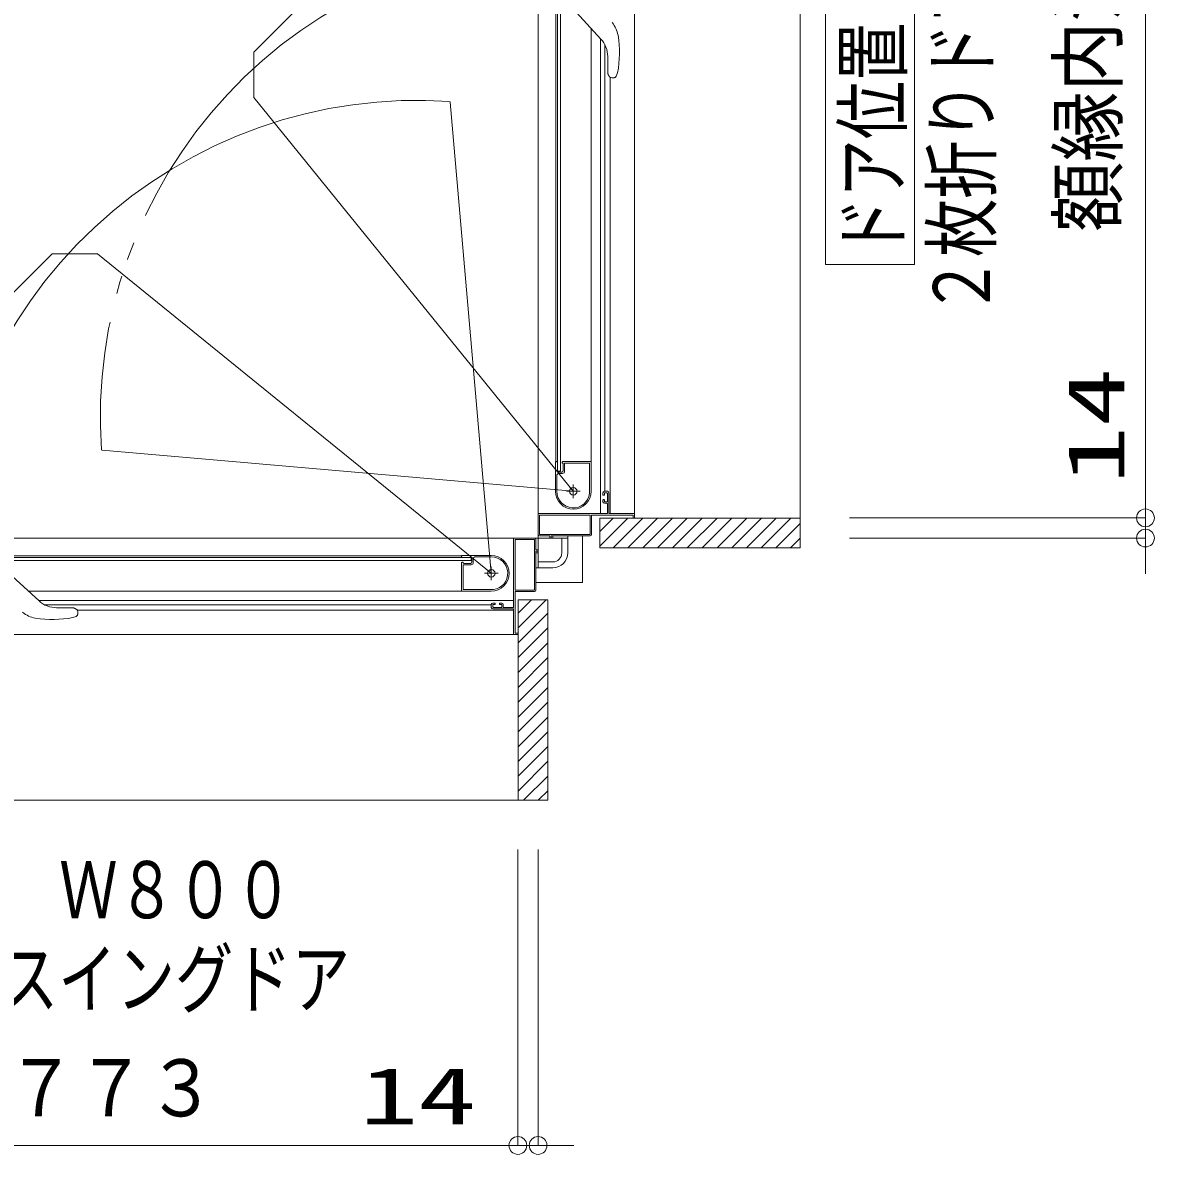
# Model space of a CAD drawing. Units: millimetres on the paper. Extents: x -305 to 305, y -152 to 152.
# Drawn here: x -135.79 to -97.68, y -5.67 to 32.43 of the extents above; entities that cross this region are included whole.
import ezdxf
from ezdxf.enums import TextEntityAlignment as Align

# ---------------------------------------------------------------- set-up
doc = ezdxf.new("R2010")
doc.units = ezdxf.units.MM
doc.linetypes.add('LONG_CHAIN', pattern=[21, 18, -1, 1, -1])
doc.linetypes.add('LONG_DOUBLE_CHAIN', pattern=[21.8, 18, -1, 0.6, -0.6, 0.6, -1])
doc.layers.add('0-0_0', color=7, linetype='Continuous', lineweight=9)
doc.layers.add('0-1_VIEW0001', color=7, linetype='Continuous', lineweight=9)
doc.styles.add('ＭＳ ゴシック', font='')
doc.styles.get('ＭＳ ゴシック').set_extended_font_data('MS Gothic')

# ---------------------------------------------------------------- blocks, each defined once
blk = doc.blocks.new('_ORIGIN')
at = {"layer": '0-0_0'}
blk.add_line((0, 0), (-1, 0), dxfattribs=at)
blk.add_circle((0, 0), 0.5, dxfattribs=at)

msp = doc.modelspace()

# ---------------------------------------------------------------- linework, layer by layer
at = {"layer": '0-0_0'}
for p, q in [((-97.984, 53.804), (-97.984, 16.354)), ((-97.984, 15.754), (-97.984, 21.001)), ((-97.984, 16.354), (-97.984, 16.954)), ((-107.945, 15.754), (-97.984, 15.754)), ((-107.945, 15.754), (-97.984, 15.754)), ((-97.984, 15.754), (-97.984, 15.074)), ((-107.945, 15.074), (-97.984, 15.074)), ((-97.984, 14.474), (-97.984, 13.874)), ((-119.114, 4.584), (-119.114, -5.375)), ((-119.114, 4.584), (-119.114, -5.375)), ((-118.434, 4.584), (-118.434, -5.375)), ((-157.164, -5.375), (-119.714, -5.375)), ((-119.114, -5.375), (-124.362, -5.375)), ((-119.714, -5.375), (-120.314, -5.375)), ((-119.114, -5.375), (-118.434, -5.375)), ((-117.834, -5.375), (-117.234, -5.375))]:
    msp.add_line(p, q, dxfattribs=at)
at = {"layer": '0-1_VIEW0001'}
for p, q in [((-109.609, 55.347), (-109.609, 14.748)), ((-115.184, 15.898), (-115.184, 54.248)), ((-108.755, 24.285), (-108.755, 36.285)), ((-105.755, 24.285), (-105.755, 36.285)), ((-118.434, 14.073), (-118.434, 35.798)), ((-118.434, 35.798), (-118.434, 15.198)), ((-117.784, 33.648), (-117.784, 17.323)), ((-117.684, 33.648), (-117.684, 17.323)), ((-117.834, 33.323), (-117.834, 17.648)), ((-117.495, 33.161), (-116.317, 31.873)), ((-116.649, 16.648), (-116.649, 32.236)), ((-116.328, 15.898), (-116.328, 31.885)), ((-116.188, 16.648), (-116.188, 31.688)), ((-116.09, 31.289), (-116.09, 30.77)), ((-116.029, 30.609), (-116.027, 30.606)), ((-116.011, 15.898), (-116.011, 30.573)), ((-115.952, 30.573), (-115.87, 30.573)), ((-115.828, 30.587), (-115.8, 30.621)), ((-115.828, 30.587), (-115.828, 30.586)), ((-115.756, 30.736), (-115.8, 30.621)), ((-105.755, 24.285), (-108.755, 24.285)), ((-117.849, 17.633), (-117.849, 16.648)), ((-117.808, 17.648), (-117.834, 17.648)), ((-117.786, 17.627), (-117.795, 17.641)), ((-117.624, 17.619), (-117.624, 17.613)), ((-117.614, 17.641), (-117.622, 17.627)), ((-116.659, 17.648), (-117.601, 17.648)), ((-117.584, 17.573), (-117.584, 17.348)), ((-117.539, 17.588), (-117.539, 17.328)), ((-116.709, 17.598), (-117.529, 17.598)), ((-116.699, 16.574), (-116.699, 17.588)), ((-117.804, 17.178), (-117.804, 16.648)), ((-117.684, 17.323), (-117.784, 17.323)), ((-117.634, 17.298), (-117.759, 17.298)), ((-117.614, 17.253), (-117.729, 17.253)), ((-116.249, 16.598), (-116.249, 16.533)), ((-116.234, 16.518), (-116.214, 16.518)), ((-116.099, 16.648), (-116.199, 16.648)), ((-116.199, 16.533), (-116.199, 16.578)), ((-116.184, 16.593), (-116.114, 16.593)), ((-116.099, 16.578), (-116.099, 16.308)), ((-116.049, 15.913), (-116.049, 16.598)), ((-116.249, 16.353), (-116.249, 16.298)), ((-116.214, 16.368), (-116.234, 16.368)), ((-116.199, 16.308), (-116.199, 16.353)), ((-116.199, 16.248), (-116.114, 16.248)), ((-116.114, 16.293), (-116.184, 16.293)), ((-116.099, 16.233), (-116.099, 15.913)), ((-116.114, 15.898), (-118.409, 15.898)), ((-118.389, 15.833), (-118.389, 15.208)), ((-116.694, 15.848), (-118.374, 15.848)), ((-116.679, 15.208), (-116.679, 15.833)), ((-116.634, 15.198), (-116.634, 15.833)), ((-116.619, 15.848), (-115.249, 15.848)), ((-109.609, 15.748), (-116.359, 15.748)), ((-115.41, 15.748), (-116.359, 14.798)), ((-115.91, 15.748), (-116.359, 15.298)), ((-115.199, 15.898), (-116.034, 15.898)), ((-114.91, 15.748), (-115.909, 14.748)), ((-114.41, 15.748), (-115.409, 14.748)), ((-115.234, 15.833), (-115.234, 15.763)), ((-115.184, 15.763), (-115.184, 15.883)), ((-113.91, 15.748), (-114.909, 14.748)), ((-113.409, 15.748), (-114.409, 14.748)), ((-112.91, 15.748), (-113.909, 14.748)), ((-112.409, 15.748), (-113.409, 14.748)), ((-111.909, 15.748), (-112.909, 14.748)), ((-111.409, 15.748), (-112.409, 14.748)), ((-110.909, 15.748), (-111.909, 14.748)), ((-110.414, 15.748), (-111.414, 14.748)), ((-109.919, 15.748), (-110.919, 14.748)), ((-109.609, 15.563), (-110.425, 14.748)), ((-117.434, 15.073), (-139.159, 15.073)), ((-139.159, 15.073), (-118.559, 15.073)), ((-119.259, 12.753), (-119.259, 15.048)), ((-119.209, 13.333), (-119.209, 15.013)), ((-119.194, 15.028), (-118.569, 15.028)), ((-118.554, 15.013), (-118.554, 13.333)), ((-118.509, 15.023), (-118.509, 14.688)), ((-118.384, 15.148), (-118.049, 15.148)), ((-118.374, 15.193), (-116.694, 15.193)), ((-118.034, 15.133), (-118.034, 15.083)), ((-118.024, 15.073), (-118.004, 15.073)), ((-117.994, 15.083), (-117.994, 15.133)), ((-117.979, 15.148), (-116.684, 15.148)), ((-117.934, 15.073), (-117.934, 15.148)), ((-117.834, 15.073), (-117.434, 15.073)), ((-117.634, 15.073), (-117.634, 14.573)), ((-117.434, 15.073), (-117.434, 15.148)), ((-117.434, 15.148), (-117.434, 15.073)), ((-117.434, 15.073), (-117.434, 14.573)), ((-109.609, 15.068), (-109.93, 14.748)), ((-120.994, 14.488), (-120.009, 14.488)), ((-118.509, 14.618), (-118.509, 13.323)), ((-118.434, 14.573), (-118.509, 14.573)), ((-118.494, 14.673), (-118.444, 14.673)), ((-118.444, 14.633), (-118.494, 14.633)), ((-118.434, 14.663), (-118.434, 14.643)), ((-137.009, 14.423), (-120.684, 14.423)), ((-137.009, 14.323), (-120.684, 14.323)), ((-136.684, 14.473), (-121.009, 14.473)), ((-136.522, 14.134), (-135.234, 12.956)), ((-121.009, 14.447), (-121.009, 14.473)), ((-121.009, 13.298), (-121.009, 14.24)), ((-120.988, 14.425), (-121.002, 14.434)), ((-121.002, 14.252), (-120.988, 14.261)), ((-120.98, 14.263), (-120.974, 14.263)), ((-120.959, 13.348), (-120.959, 14.168)), ((-120.949, 14.178), (-120.689, 14.178)), ((-120.934, 14.223), (-120.709, 14.223)), ((-120.684, 14.323), (-120.684, 14.423)), ((-120.659, 14.273), (-120.659, 14.398)), ((-120.614, 14.253), (-120.614, 14.368)), ((-120.539, 14.443), (-120.009, 14.443)), ((-118.434, 14.473), (-118.434, 14.073)), ((-117.934, 14.273), (-118.434, 14.273)), ((-118.434, 14.073), (-118.509, 14.073)), ((-118.509, 14.073), (-118.434, 14.073)), ((-118.434, 14.073), (-117.934, 14.073)), ((-119.936, 13.338), (-120.949, 13.338)), ((-120.009, 13.288), (-135.597, 13.288)), ((-119.259, 12.967), (-135.246, 12.967)), ((-119.209, 13.258), (-119.209, 11.888)), ((-118.569, 13.318), (-119.194, 13.318)), ((-118.559, 13.273), (-119.194, 13.273)), ((-119.109, 6.248), (-119.109, 12.998)), ((-119.109, 12.048), (-118.159, 12.998)), ((-119.109, 12.548), (-118.659, 12.998)), ((-120.009, 12.827), (-135.049, 12.827)), ((-134.651, 12.729), (-134.131, 12.729)), ((-133.97, 12.668), (-133.968, 12.666)), ((-119.259, 12.65), (-133.934, 12.65)), ((-133.934, 12.591), (-133.934, 12.509)), ((-120.009, 12.738), (-120.009, 12.838)), ((-119.959, 12.888), (-119.894, 12.888)), ((-119.274, 12.688), (-119.959, 12.688)), ((-119.954, 12.823), (-119.954, 12.753)), ((-119.894, 12.838), (-119.939, 12.838)), ((-119.939, 12.738), (-119.669, 12.738)), ((-119.879, 12.873), (-119.879, 12.853)), ((-119.729, 12.853), (-119.729, 12.873)), ((-119.714, 12.888), (-119.659, 12.888)), ((-119.669, 12.838), (-119.714, 12.838)), ((-119.654, 12.753), (-119.654, 12.823)), ((-119.609, 12.838), (-119.609, 12.753)), ((-119.594, 12.738), (-119.274, 12.738)), ((-119.259, 11.838), (-119.259, 12.673)), ((-134.098, 12.395), (-133.982, 12.439)), ((-133.948, 12.467), (-133.982, 12.439)), ((-133.948, 12.467), (-133.947, 12.467)), ((-119.109, 11.548), (-118.109, 12.548)), ((-119.259, 11.823), (-157.609, 11.823)), ((-119.124, 11.823), (-119.244, 11.823)), ((-119.194, 11.873), (-119.124, 11.873)), ((-119.109, 11.048), (-118.109, 12.048)), ((-119.109, 10.548), (-118.109, 11.548)), ((-119.109, 10.048), (-118.109, 11.048)), ((-119.109, 9.548), (-118.109, 10.548)), ((-119.109, 9.048), (-118.109, 10.048)), ((-119.109, 8.548), (-118.109, 9.548)), ((-119.109, 8.048), (-118.109, 9.048)), ((-119.109, 7.548), (-118.109, 8.548)), ((-119.109, 7.053), (-118.109, 8.053)), ((-119.109, 6.558), (-118.109, 7.558)), ((-118.925, 6.248), (-118.109, 7.063)), ((-118.43, 6.248), (-118.109, 6.568)), ((-158.708, 6.248), (-118.109, 6.248))]:
    msp.add_line(p, q, dxfattribs=at)
at = {"layer": '0-1_VIEW0001', "linetype": 'LONG_DOUBLE_CHAIN'}
for p, q in [((-117.249, 42.195), (-128.01, 31.434)), ((-128.01, 31.434), (-128.01, 29.908)), ((-117.249, 16.648), (-128.01, 29.908)), ((-121.397, 29.752), (-120.009, 13.888)), ((-145.556, 13.888), (-134.796, 24.648)), ((-134.796, 24.648), (-133.27, 24.648)), ((-120.009, 13.888), (-133.27, 24.648)), ((-133.114, 18.036), (-117.249, 16.648)), ((-116.934, 15.148), (-116.934, 13.573)), ((-118.509, 13.573), (-116.934, 13.573))]:
    msp.add_line(p, q, dxfattribs=at)
at = {"layer": '0-1_VIEW0001', "linetype": 'LONG_CHAIN'}
for p, q in [((-117.249, 16.418), (-117.249, 16.878)), ((-117.019, 16.648), (-117.479, 16.648)), ((-120.009, 13.658), (-120.009, 14.118)), ((-119.779, 13.888), (-120.239, 13.888))]:
    msp.add_line(p, q, dxfattribs=at)
at = {"layer": '0-1_VIEW0001', "color": 5}
for p, q in [((-116.359, 15.748), (-109.609, 15.748)), ((-119.109, 12.998), (-119.109, 6.248))]:
    msp.add_line(p, q, dxfattribs=at)
at = {"layer": '0-1_VIEW0001'}
for points in [[(-116.082, 30.709), (-116.083, 30.713), (-116.084, 30.717), (-116.085, 30.721), (-116.086, 30.726), (-116.087, 30.73), (-116.087, 30.734), (-116.088, 30.738), (-116.089, 30.743), (-116.089, 30.747), (-116.09, 30.752), (-116.09, 30.754), (-116.09, 30.756), (-116.09, 30.758), (-116.09, 30.76), (-116.09, 30.762), (-116.09, 30.764), (-116.09, 30.767), (-116.09, 30.769), (-116.09, 30.771), (-116.09, 30.773)], [(-116.029, 30.609), (-116.03, 30.61), (-116.031, 30.611), (-116.032, 30.612), (-116.033, 30.613), (-116.034, 30.614), (-116.035, 30.616), (-116.036, 30.617), (-116.037, 30.618), (-116.038, 30.62), (-116.039, 30.621), (-116.04, 30.622), (-116.041, 30.624), (-116.042, 30.625), (-116.043, 30.627), (-116.044, 30.628), (-116.045, 30.63), (-116.046, 30.631), (-116.047, 30.633), (-116.049, 30.635), (-116.051, 30.638), (-116.053, 30.641), (-116.054, 30.644), (-116.056, 30.647), (-116.058, 30.651), (-116.06, 30.654), (-116.062, 30.658), (-116.064, 30.661), (-116.066, 30.665), (-116.068, 30.669), (-116.069, 30.673), (-116.071, 30.677), (-116.073, 30.68), (-116.074, 30.684), (-116.076, 30.688), (-116.077, 30.692), (-116.078, 30.696), (-116.08, 30.7), (-116.081, 30.705), (-116.082, 30.709)], [(-115.87, 30.573), (-115.868, 30.573), (-115.866, 30.574), (-115.864, 30.574), (-115.861, 30.574), (-115.859, 30.574), (-115.857, 30.575), (-115.855, 30.575), (-115.853, 30.575), (-115.85, 30.576), (-115.848, 30.576), (-115.846, 30.577), (-115.844, 30.578), (-115.842, 30.578), (-115.839, 30.579), (-115.837, 30.58), (-115.835, 30.581), (-115.833, 30.582), (-115.831, 30.583), (-115.83, 30.585), (-115.828, 30.586)], [(-109.609, 14.748), (-116.359, 14.748), (-116.359, 15.749)], [(-118.109, 6.248), (-118.109, 12.998), (-119.11, 12.998)], [(-134.07, 12.721), (-134.074, 12.722), (-134.078, 12.723), (-134.082, 12.724), (-134.087, 12.725), (-134.091, 12.726), (-134.095, 12.726), (-134.1, 12.727), (-134.104, 12.727), (-134.108, 12.728), (-134.113, 12.728), (-134.115, 12.729), (-134.117, 12.729), (-134.119, 12.729), (-134.121, 12.729), (-134.123, 12.729), (-134.126, 12.729), (-134.128, 12.729), (-134.13, 12.729), (-134.132, 12.729), (-134.134, 12.729)], [(-133.97, 12.668), (-133.971, 12.669), (-133.972, 12.67), (-133.973, 12.67), (-133.974, 12.671), (-133.975, 12.672), (-133.977, 12.673), (-133.978, 12.675), (-133.979, 12.676), (-133.981, 12.677), (-133.982, 12.678), (-133.984, 12.679), (-133.985, 12.68), (-133.986, 12.681), (-133.988, 12.682), (-133.989, 12.683), (-133.991, 12.684), (-133.992, 12.685), (-133.994, 12.686), (-133.996, 12.687), (-133.999, 12.689), (-134.002, 12.691), (-134.005, 12.693), (-134.008, 12.695), (-134.012, 12.697), (-134.015, 12.699), (-134.019, 12.701), (-134.023, 12.703), (-134.026, 12.705), (-134.03, 12.707), (-134.034, 12.708), (-134.038, 12.71), (-134.041, 12.712), (-134.045, 12.713), (-134.049, 12.714), (-134.053, 12.716), (-134.057, 12.717), (-134.061, 12.719), (-134.066, 12.72), (-134.07, 12.721)], [(-133.934, 12.509), (-133.934, 12.507), (-133.935, 12.505), (-133.935, 12.503), (-133.935, 12.5), (-133.936, 12.498), (-133.936, 12.496), (-133.936, 12.494), (-133.937, 12.491), (-133.937, 12.489), (-133.938, 12.487), (-133.938, 12.485), (-133.939, 12.483), (-133.94, 12.48), (-133.94, 12.478), (-133.941, 12.476), (-133.942, 12.474), (-133.943, 12.472), (-133.945, 12.47), (-133.946, 12.468), (-133.947, 12.467)]]:
    msp.add_lwpolyline(points, dxfattribs=at)
for centre in [(-117.249, 16.648), (-120.009, 13.888)]:
    msp.add_circle(centre, 0.125, dxfattribs=at)
at = {"layer": '0-1_VIEW0001', "linetype": 'LONG_DOUBLE_CHAIN'}
for centre, start, end in [((-117.249, 19.148), 90, 183.9973), ((-122.509, 13.888), 86.0027, 180)]:
    msp.add_arc(centre, 15.925, start, end, dxfattribs=at)
at = {"layer": '0-1_VIEW0001'}
for centre, radius, start, end in [((-116.631, 31.855), 0.9, 9.2884, 39.5), ((-116.955, 31.289), 0.865, 0, 42.4362), ((-119.364, 31.408), 3.67, 349.4547, 9.2884), ((-115.952, 30.673), 0.1, 221.8103, 270), ((-117.834, 17.633), 0.015, 90, 180), ((-117.808, 17.633), 0.015, 30.9638, 90), ((-117.799, 17.619), 0.015, 0, 30.9638), ((-117.609, 17.619), 0.015, 149.0362, 180), ((-117.609, 17.613), 0.015, 180, 270), ((-117.601, 17.633), 0.015, 90, 149.0362), ((-117.609, 17.573), 0.025, 0, 90), ((-117.529, 17.588), 0.01, 90, 180), ((-116.709, 17.588), 0.01, 0, 90), ((-116.659, 17.638), 0.01, 0, 90), ((-117.729, 17.178), 0.075, 90, 180), ((-117.759, 17.323), 0.025, 180, 270), ((-117.634, 17.348), 0.05, 270, 0), ((-117.614, 17.328), 0.075, 270, 0), ((-117.249, 16.648), 0.6, 180, 0), ((-117.249, 16.648), 0.555, 180, 352.2329), ((-116.709, 16.574), 0.01, 352.2329, 0), ((-116.664, 16.748), 0.015, 0, 2.6935), ((-116.199, 16.598), 0.05, 90, 180), ((-116.234, 16.533), 0.015, 180, 270), ((-116.214, 16.533), 0.015, 270, 0), ((-116.184, 16.578), 0.015, 90, 180), ((-116.114, 16.578), 0.015, 0, 90), ((-116.099, 16.598), 0.05, 0, 90), ((-116.234, 16.353), 0.015, 90, 180), ((-116.199, 16.298), 0.05, 180, 270), ((-116.214, 16.353), 0.015, 0, 90), ((-116.184, 16.308), 0.015, 180, 270), ((-116.114, 16.308), 0.015, 270, 0), ((-116.114, 16.233), 0.015, 0, 90), ((-118.409, 15.873), 0.025, 90, 180), ((-118.374, 15.833), 0.015, 90, 180), ((-116.694, 15.833), 0.015, 0, 90), ((-116.619, 15.833), 0.015, 90, 180), ((-116.114, 15.913), 0.015, 270, 0), ((-116.034, 15.913), 0.015, 180, 270), ((-115.249, 15.833), 0.015, 0, 90), ((-115.219, 15.763), 0.015, 180, 270), ((-115.199, 15.883), 0.015, 0, 90), ((-115.199, 15.763), 0.015, 270, 0), ((-119.234, 15.048), 0.025, 90, 180), ((-119.194, 15.013), 0.015, 90, 180), ((-118.569, 15.013), 0.015, 0, 90), ((-118.559, 15.023), 0.05, 0, 90), ((-118.384, 15.198), 0.05, 180, 270), ((-118.374, 15.208), 0.015, 180, 270), ((-118.049, 15.133), 0.015, 0, 90), ((-118.024, 15.083), 0.01, 180, 270), ((-118.004, 15.083), 0.01, 270, 0), ((-117.979, 15.133), 0.015, 90, 180), ((-116.694, 15.208), 0.015, 270, 0), ((-116.684, 15.198), 0.05, 270, 0), ((-120.994, 14.473), 0.015, 90, 180), ((-120.009, 13.888), 0.6, 270, 90), ((-118.494, 14.688), 0.015, 180, 270), ((-118.494, 14.618), 0.015, 90, 180), ((-118.444, 14.663), 0.01, 0, 90), ((-118.444, 14.643), 0.01, 270, 0), ((-117.934, 14.573), 0.5, 270, 0), ((-117.934, 14.573), 0.3, 270, 0), ((-120.994, 14.447), 0.015, 180, 239.0362), ((-120.994, 14.24), 0.015, 120.9638, 180), ((-120.98, 14.438), 0.015, 239.0362, 270), ((-120.98, 14.248), 0.015, 90, 120.9638), ((-120.974, 14.248), 0.015, 0, 90), ((-120.934, 14.248), 0.025, 180, 270), ((-120.949, 14.168), 0.01, 90, 180), ((-120.709, 14.273), 0.05, 270, 0), ((-120.689, 14.253), 0.075, 270, 0), ((-120.684, 14.398), 0.025, 0, 90), ((-120.539, 14.368), 0.075, 90, 180), ((-120.009, 13.888), 0.555, 277.7671, 90), ((-120.949, 13.348), 0.01, 180, 270), ((-119.936, 13.348), 0.01, 270, 277.7671), ((-120.999, 13.298), 0.01, 180, 270), ((-120.109, 13.303), 0.015, 267.3065, 270), ((-119.194, 13.333), 0.015, 180, 270), ((-119.194, 13.258), 0.015, 90, 180), ((-118.569, 13.333), 0.015, 270, 0), ((-118.559, 13.323), 0.05, 270, 0), ((-134.651, 13.594), 0.865, 227.5638, 270), ((-134.034, 12.591), 0.1, 0, 48.1897), ((-119.959, 12.838), 0.05, 90, 180), ((-119.959, 12.738), 0.05, 180, 270), ((-119.939, 12.823), 0.015, 90, 180), ((-119.939, 12.753), 0.015, 180, 270), ((-119.894, 12.873), 0.015, 0, 90), ((-119.894, 12.853), 0.015, 270, 0), ((-119.714, 12.873), 0.015, 90, 180), ((-119.714, 12.853), 0.015, 180, 270), ((-119.669, 12.823), 0.015, 0, 90), ((-119.669, 12.753), 0.015, 270, 0), ((-119.659, 12.838), 0.05, 0, 90), ((-119.594, 12.753), 0.015, 180, 270), ((-119.274, 12.753), 0.015, 270, 0), ((-119.274, 12.673), 0.015, 0, 90), ((-135.216, 13.269), 0.9, 230.5, 260.7116), ((-134.769, 16.003), 3.67, 260.7116, 280.5453), ((-119.244, 11.838), 0.015, 180, 270), ((-119.194, 11.888), 0.015, 180, 270), ((-119.124, 11.858), 0.015, 0, 90), ((-119.124, 11.838), 0.015, 270, 0)]:
    msp.add_arc(centre, radius, start, end, dxfattribs=at)

# ---------------------------------------------------------------- block references
at = {"layer": '0-0_0', "xscale": 0.6, "yscale": 0.6}
for p, rotation in [((-97.984, 15.754), 270), ((-97.984, 15.754), 270), ((-97.984, 15.074), 90), ((-118.434, -5.375), 180)]:
    msp.add_blockref('_ORIGIN', p, dxfattribs=dict(at, rotation=rotation))
msp.add_blockref('_ORIGIN', (-119.114, -5.375), dxfattribs=at)
msp.add_blockref('_ORIGIN', (-119.114, -5.375), dxfattribs=at)

# ---------------------------------------------------------------- texts
at = {"layer": '0-0_0', "style": 'ＭＳ ゴシック'}
for s, width, p in [('額縁内法\u3000７７３', 0.9, (-98.386, 25.386)), ('14', 1.5, (-98.114, 16.882))]:
    msp.add_text(s, height=1.921, rotation=90, dxfattribs=dict(at, width=width)).set_placement(p, align=Align.BOTTOM_LEFT)
for s, width, p in [('額縁内法\u3000７７３', 0.9, (-148.132, -4.972)), ('14', 1.5, (-124.433, -5.245))]:
    msp.add_text(s, height=1.921, dxfattribs=dict(at, width=width)).set_placement(p, align=Align.BOTTOM_LEFT)
at = {"layer": '0-1_VIEW0001', "style": 'ＭＳ ゴシック', "width": 0.75}
for s, p in [('２枚折りドア／スイングドア', (-102.638, 22.571)), ('ドア位置ＢＲ\u3000Ｗ８００', (-105.635, 24.571))]:
    msp.add_text(s, height=1.921, rotation=90, dxfattribs=at).set_placement(p, align=Align.BOTTOM_LEFT)
for s, p in [('ドア位置ＡＲ\u3000Ｗ８００', (-148.313, 1.699)), ('２枚折りドア／スイングドア', (-150.313, -1.299))]:
    msp.add_text(s, height=1.921, dxfattribs=at).set_placement(p, align=Align.BOTTOM_LEFT)

doc.saveas('drawing.dxf')
